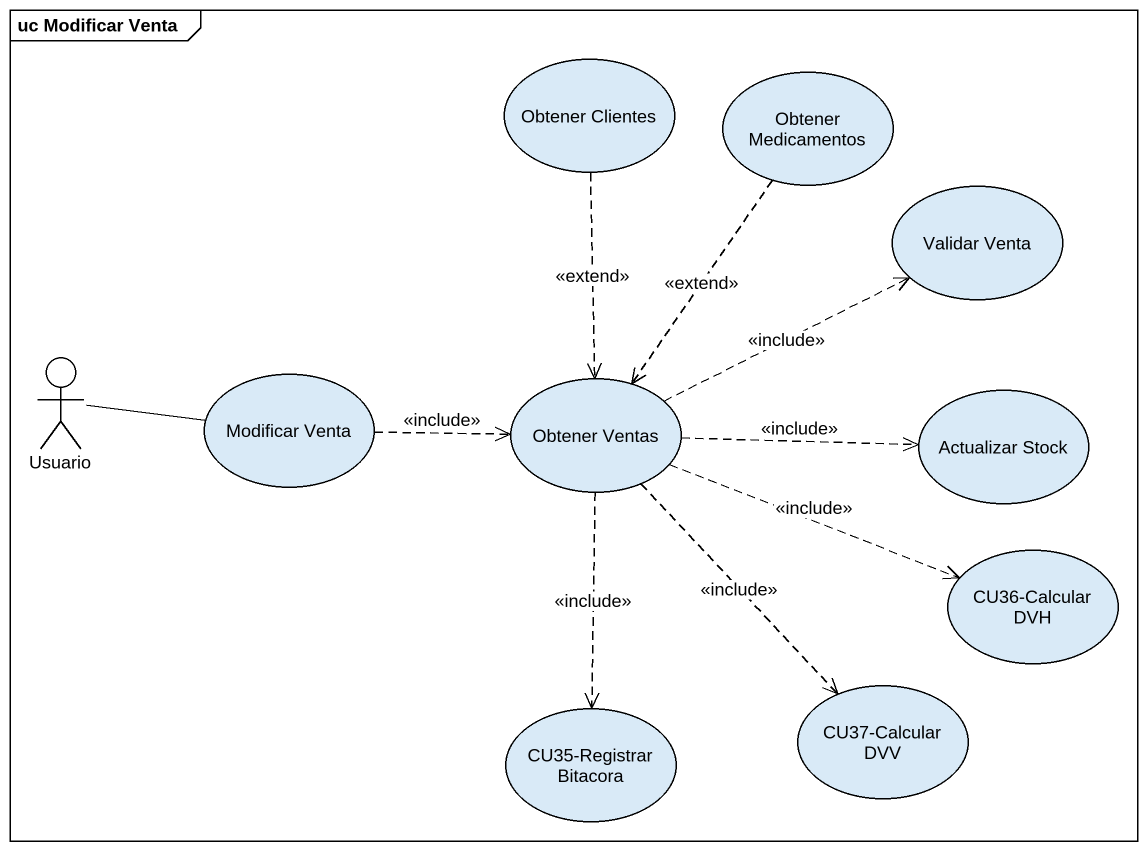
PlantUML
@startuml
mainframe uc Modificar Venta
usecase "Obtener Clientes" as Obtener_Clientes
usecase "Obtener Medicamentos" as Obtener_Medicamentos
usecase "Validar Venta" as Validar_Venta
actor Usuario
usecase "Modificar Venta" as Modificar_Venta
usecase "Obtener Ventas" as Obtener_Ventas
usecase "Actualizar Stock" as Actualizar_Stock
usecase "CU36-Calcular DVH" as CU36_Calcular_DVH
usecase "CU35-Registrar Bitacora" as CU35_Registrar_Bitacora
usecase "CU37-Calcular DVV" as CU37_Calcular_DVV
Obtener_Clientes ..> Obtener_Ventas : <<extend>>
Obtener_Medicamentos ..> Obtener_Ventas : <<extend>>
Usuario -right- Modificar_Venta
Modificar_Venta .right.> Obtener_Ventas : <<include>>
Obtener_Ventas .right.> Validar_Venta : <<include>>
Obtener_Ventas .right.> Actualizar_Stock : <<include>>
Obtener_Ventas .right.> CU36_Calcular_DVH : <<include>>
Obtener_Ventas ..> CU35_Registrar_Bitacora : <<include>>
Obtener_Ventas ..> CU37_Calcular_DVV : <<include>>
@enduml
